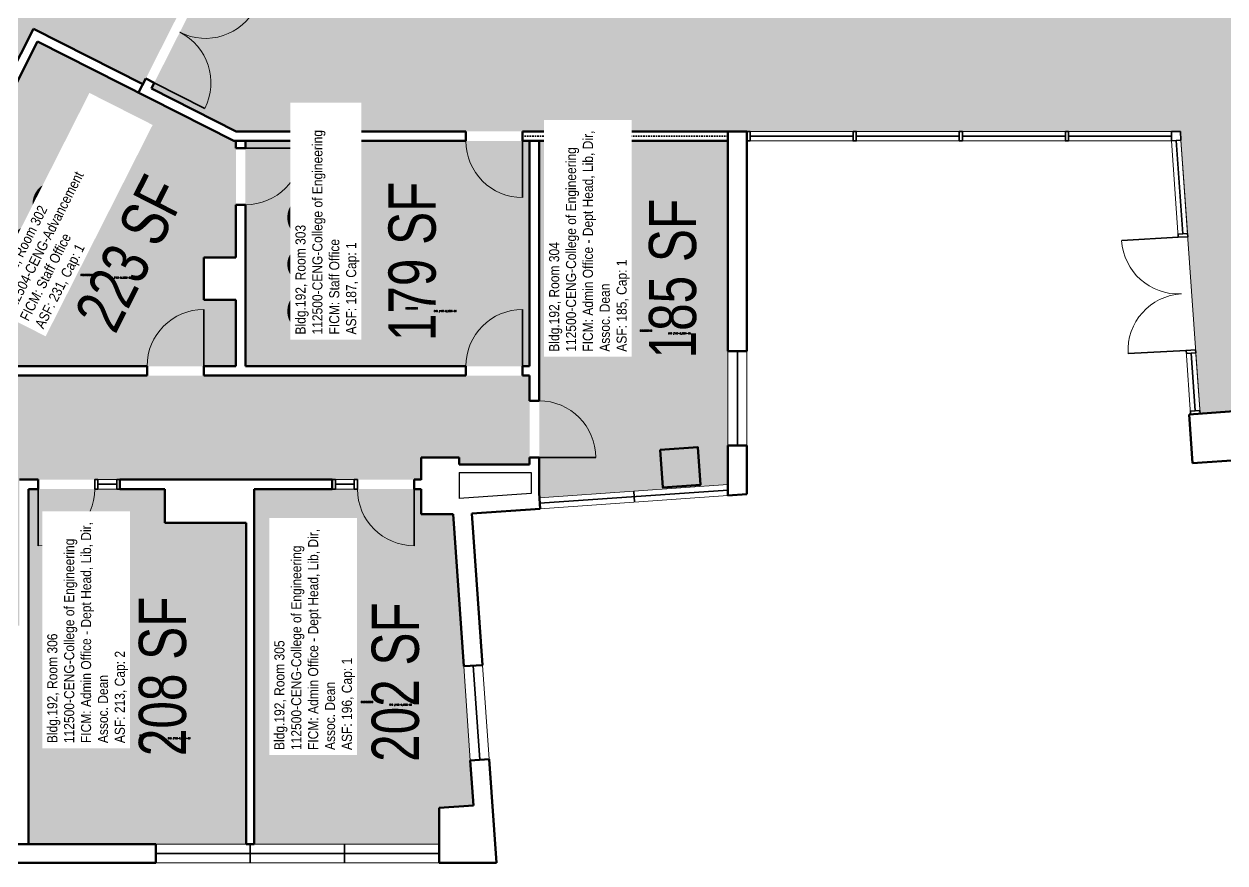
# Model space of a CAD drawing. Header units: inches. Extents: x -2551 to 2829, y -872 to 1370.
# Drawn here: x -1090 to -327, y -122 to 411 of the extents above; entities that cross this region are included whole.
import ezdxf
from ezdxf.enums import TextEntityAlignment as Align

# ---------------------------------------------------------------- set-up
doc = ezdxf.new("R2010")
doc.units = ezdxf.units.IN
doc.header["$LTSCALE"] = 10
doc.header["$MEASUREMENT"] = 0
doc.linetypes.add('DGN Style 2', pattern=[0.160276, 0.096166, -0.064111])
for name, color, linetype in [('A-DOOR', 2, 'CONTINUOUS'), ('A-GLAZ', 1, 'CONTINUOUS'), ('A-GLAZ-SILL', 2, 'CONTINUOUS'), ('A-IDEN-CNUM', 7, 'CONTINUOUS'), ('A-IDEN-RNUM', 7, 'CONTINUOUS'), ('A-IDEN-SNUM', 4, 'CONTINUOUS'), ('A-IDEN-VNUM', 4, 'CONTINUOUS'), ('A-WALL', 5, 'CONTINUOUS'), ('AREA-TEXT', 3, 'CONTINUOUS'), ('Rooms-Category-Color', 7, 'CONTINUOUS'), ('Rooms-College-Color', 7, 'CONTINUOUS'), ('Rooms-Department-Color', 7, 'CONTINUOUS'), ('Rooms-Division-Color', 7, 'CONTINUOUS'), ('Rooms-Information', 7, 'CONTINUOUS')]:
    doc.layers.add(name, color=color, linetype=linetype)
doc.styles.add('AREA', font='arial.ttf', dxfattribs={"width": 0.75, "height": 30})
doc.styles.add('ROOMSNUMBER', font='TXT.SHX', dxfattribs={"height": 1})
doc.styles.add('ROOMVNUMBER', font='arial.ttf', dxfattribs={"width": 0.85, "height": 30})

msp = doc.modelspace()

# ---------------------------------------------------------------- hatches: boundary and pattern name
at = {"layer": 'Rooms-Category-Color', "true_color": 0xadadad}
for points in [[(-754.24, 793.93), (-754.24, 834.74), (-681.58, 834.74), (-681.58, 818.27), (-697.55, 786.72), (-686.84, 781.3), (-794.91, 567.85), (-810.82, 575.9), (-821.66, 554.49), (-805.75, 546.43), (-863.31, 432.74), (-478.63, 432.74), (-478.63, 545.74), (-484.63, 545.74), (-484.63, 591.55), (-472.69, 591.55), (-472.69, 639.55), (-368.69, 639.55), (-368.69, 591.55), (-356.74, 591.55), (-356.74, 414.74), (174.02, 414.74), (174.02, 433.49), (271.27, 433.49), (271.27, 414.74), (295.27, 414.74), (295.27, 432.74), (556.27, 432.74), (556.27, 414.74), (580.27, 414.74), (580.27, 432.74), (841.27, 432.74), (841.27, 414.74), (865.27, 414.74), (865.27, 432.74), (1126.27, 432.74), (1126.27, 414.74), (1150.67, 414.74), (1150.67, 432.74), (1411.27, 432.74), (1411.27, 414.74), (1435.27, 414.74), (1435.27, 432.74), (1649.27, 432.74), (1649.27, 414.74), (1673.27, 414.74), (1673.27, 432.74), (1887.27, 432.74), (1887.27, 414.74), (1911.27, 414.74), (1911.27, 432.74), (2125.27, 432.74), (2125.27, 414.74), (2149.27, 414.74), (2149.27, 432.74), (2225.28, 432.74), (2225.28, 437.74), (2357.28, 437.74), (2357.28, 432.74), (2363.27, 432.74), (2363.27, 414.74), (2384.77, 414.74), (2384.77, 330.26), (2304.16, 324.62), (2306.67, 288.71), (2228.86, 283.27), (2226.35, 319.18), (2190.44, 316.67), (2192.12, 292.73), (2126.27, 288.13), (2124.6, 312.07), (1631.8, 277.61), (1633.44, 254.14), (1491.89, 242.82), (1490.15, 267.7), (1280.66, 253.05), (1282.75, 223.13), (1169.03, 215.17), (1166.94, 245.1), (877.64, 224.87), (879.32, 200.93), (819.46, 196.74), (818.21, 214.7), (794.27, 213.03), (795.52, 195.07), (730.89, 190.55), (718.86, 213.81), (433.4, 193.81), (420.42, 168.84), (362.11, 164.1), (358.46, 188.57), (71.16, 168.48), (85.96, 73.11), (-22.79, 65.49), (-27.42, 131.51), (13.38, 134.36), (11.31, 164.29), (-44.11, 160.42), (-287.51, 143.4), (-317.18, 141.08), (-318.63, 165.28), (-343.05, 163.57), (-355.5, 342.75), (-955.3, 342.74), (-1009.2, 370.03), (-973.07, 441.4), (-940.95, 425.14)], [(-1312.88, 88.97), (-1339.44, 88.97), (-1339.44, 28.95), (-1093.05, 28.95), (-1093.05, 121.72), (-837.79, 121.72), (-837.75, 135.72), (-813.75, 135.72), (-813.75, 131.22), (-768.93, 131.22), (-768.93, 187.72), (-1195.64, 187.72), (-1084.13, 407.96), (-1014.56, 372.74), (-978.42, 444.11), (-1264.81, 589.1), (-1300.94, 517.73), (-1137.66, 435.06)]]:
    msp.add_hatch(color=253, dxfattribs=at).paths.add_polyline_path(points)
at = {"layer": 'Rooms-Category-Color', "true_color": 0xfa9ba3}
for points in [[(-955.5, 336.74), (-955.5, 262.8), (-975.93, 262.8), (-975.93, 235.8), (-955.5, 235.8), (-955.5, 193.72), (-1185.87, 193.72), (-1081.49, 399.9), (-956.74, 336.74)], [(-949.5, 336.74), (-768.93, 336.74), (-768.93, 193.72), (-949.5, 193.72)], [(-762.93, 336.74), (-642.93, 336.74), (-642.93, 118.54), (-762.64, 110.17)], [(-1087.14, 115.72), (-1000.71, 115.72), (-1000.71, 94.31), (-949.05, 94.31), (-949.05, -109.69), (-1087.14, -109.69)], [(-943.8, 115.72), (-837.75, 115.72), (-837.75, 99.79), (-817.54, 99.79), (-804.61, -85.23), (-826.42, -86.76), (-826.42, -109.69), (-943.8, -109.69)]]:
    msp.add_hatch(color=241, dxfattribs=at).paths.add_polyline_path(points)
at = {"layer": 'Rooms-College-Color', "true_color": 0xadadad}
for points in [[(-754.24, 793.93), (-754.24, 834.74), (-681.58, 834.74), (-681.58, 818.27), (-697.55, 786.72), (-686.84, 781.3), (-794.91, 567.85), (-810.82, 575.9), (-821.66, 554.49), (-805.75, 546.43), (-863.31, 432.74), (-478.63, 432.74), (-478.63, 545.74), (-484.63, 545.74), (-484.63, 591.55), (-472.69, 591.55), (-472.69, 639.55), (-368.69, 639.55), (-368.69, 591.55), (-356.74, 591.55), (-356.74, 414.74), (174.02, 414.74), (174.02, 433.49), (271.27, 433.49), (271.27, 414.74), (295.27, 414.74), (295.27, 432.74), (556.27, 432.74), (556.27, 414.74), (580.27, 414.74), (580.27, 432.74), (841.27, 432.74), (841.27, 414.74), (865.27, 414.74), (865.27, 432.74), (1126.27, 432.74), (1126.27, 414.74), (1150.67, 414.74), (1150.67, 432.74), (1411.27, 432.74), (1411.27, 414.74), (1435.27, 414.74), (1435.27, 432.74), (1649.27, 432.74), (1649.27, 414.74), (1673.27, 414.74), (1673.27, 432.74), (1887.27, 432.74), (1887.27, 414.74), (1911.27, 414.74), (1911.27, 432.74), (2125.27, 432.74), (2125.27, 414.74), (2149.27, 414.74), (2149.27, 432.74), (2225.28, 432.74), (2225.28, 437.74), (2357.28, 437.74), (2357.28, 432.74), (2363.27, 432.74), (2363.27, 414.74), (2384.77, 414.74), (2384.77, 330.26), (2304.16, 324.62), (2306.67, 288.71), (2228.86, 283.27), (2226.35, 319.18), (2190.44, 316.67), (2192.12, 292.73), (2126.27, 288.13), (2124.6, 312.07), (1631.8, 277.61), (1633.44, 254.14), (1491.89, 242.82), (1490.15, 267.7), (1280.66, 253.05), (1282.75, 223.13), (1169.03, 215.17), (1166.94, 245.1), (877.64, 224.87), (879.32, 200.93), (819.46, 196.74), (818.21, 214.7), (794.27, 213.03), (795.52, 195.07), (730.89, 190.55), (718.86, 213.81), (433.4, 193.81), (420.42, 168.84), (362.11, 164.1), (358.46, 188.57), (71.16, 168.48), (85.96, 73.11), (-22.79, 65.49), (-27.42, 131.51), (13.38, 134.36), (11.31, 164.29), (-44.11, 160.42), (-287.51, 143.4), (-317.18, 141.08), (-318.63, 165.28), (-343.05, 163.57), (-355.5, 342.75), (-955.3, 342.74), (-1009.2, 370.03), (-973.07, 441.4), (-940.95, 425.14)], [(-1312.88, 88.97), (-1339.44, 88.97), (-1339.44, 28.95), (-1093.05, 28.95), (-1093.05, 121.72), (-837.79, 121.72), (-837.75, 135.72), (-813.75, 135.72), (-813.75, 131.22), (-768.93, 131.22), (-768.93, 187.72), (-1195.64, 187.72), (-1084.13, 407.96), (-1014.56, 372.74), (-978.42, 444.11), (-1264.81, 589.1), (-1300.94, 517.73), (-1137.66, 435.06)]]:
    msp.add_hatch(color=253, dxfattribs=at).paths.add_polyline_path(points)
at = {"layer": 'Rooms-College-Color', "true_color": 0x80bc67}
for points in [[(-955.5, 336.74), (-955.5, 262.8), (-975.93, 262.8), (-975.93, 235.8), (-955.5, 235.8), (-955.5, 193.72), (-1185.87, 193.72), (-1081.49, 399.9), (-956.74, 336.74)], [(-949.5, 336.74), (-768.93, 336.74), (-768.93, 193.72), (-949.5, 193.72)], [(-762.93, 336.74), (-642.93, 336.74), (-642.93, 118.54), (-762.64, 110.17)], [(-1087.14, 115.72), (-1000.71, 115.72), (-1000.71, 94.31), (-949.05, 94.31), (-949.05, -109.69), (-1087.14, -109.69)], [(-943.8, 115.72), (-837.75, 115.72), (-837.75, 99.79), (-817.54, 99.79), (-804.61, -85.23), (-826.42, -86.76), (-826.42, -109.69), (-943.8, -109.69)]]:
    msp.add_hatch(color=83, dxfattribs=at).paths.add_polyline_path(points)
at = {"layer": 'Rooms-Department-Color', "true_color": 0xacacac}
for points in [[(-754.24, 793.93), (-754.24, 834.74), (-681.58, 834.74), (-681.58, 818.27), (-697.55, 786.72), (-686.84, 781.3), (-794.91, 567.85), (-810.82, 575.9), (-821.66, 554.49), (-805.75, 546.43), (-863.31, 432.74), (-478.63, 432.74), (-478.63, 545.74), (-484.63, 545.74), (-484.63, 591.55), (-472.69, 591.55), (-472.69, 639.55), (-368.69, 639.55), (-368.69, 591.55), (-356.74, 591.55), (-356.74, 414.74), (174.02, 414.74), (174.02, 433.49), (271.27, 433.49), (271.27, 414.74), (295.27, 414.74), (295.27, 432.74), (556.27, 432.74), (556.27, 414.74), (580.27, 414.74), (580.27, 432.74), (841.27, 432.74), (841.27, 414.74), (865.27, 414.74), (865.27, 432.74), (1126.27, 432.74), (1126.27, 414.74), (1150.67, 414.74), (1150.67, 432.74), (1411.27, 432.74), (1411.27, 414.74), (1435.27, 414.74), (1435.27, 432.74), (1649.27, 432.74), (1649.27, 414.74), (1673.27, 414.74), (1673.27, 432.74), (1887.27, 432.74), (1887.27, 414.74), (1911.27, 414.74), (1911.27, 432.74), (2125.27, 432.74), (2125.27, 414.74), (2149.27, 414.74), (2149.27, 432.74), (2225.28, 432.74), (2225.28, 437.74), (2357.28, 437.74), (2357.28, 432.74), (2363.27, 432.74), (2363.27, 414.74), (2384.77, 414.74), (2384.77, 330.26), (2304.16, 324.62), (2306.67, 288.71), (2228.86, 283.27), (2226.35, 319.18), (2190.44, 316.67), (2192.12, 292.73), (2126.27, 288.13), (2124.6, 312.07), (1631.8, 277.61), (1633.44, 254.14), (1491.89, 242.82), (1490.15, 267.7), (1280.66, 253.05), (1282.75, 223.13), (1169.03, 215.17), (1166.94, 245.1), (877.64, 224.87), (879.32, 200.93), (819.46, 196.74), (818.21, 214.7), (794.27, 213.03), (795.52, 195.07), (730.89, 190.55), (718.86, 213.81), (433.4, 193.81), (420.42, 168.84), (362.11, 164.1), (358.46, 188.57), (71.16, 168.48), (85.96, 73.11), (-22.79, 65.49), (-27.42, 131.51), (13.38, 134.36), (11.31, 164.29), (-44.11, 160.42), (-287.51, 143.4), (-317.18, 141.08), (-318.63, 165.28), (-343.05, 163.57), (-355.5, 342.75), (-955.3, 342.74), (-1009.2, 370.03), (-973.07, 441.4), (-940.95, 425.14)], [(-1312.88, 88.97), (-1339.44, 88.97), (-1339.44, 28.95), (-1093.05, 28.95), (-1093.05, 121.72), (-837.79, 121.72), (-837.75, 135.72), (-813.75, 135.72), (-813.75, 131.22), (-768.93, 131.22), (-768.93, 187.72), (-1195.64, 187.72), (-1084.13, 407.96), (-1014.56, 372.74), (-978.42, 444.11), (-1264.81, 589.1), (-1300.94, 517.73), (-1137.66, 435.06)]]:
    msp.add_hatch(color=253, dxfattribs=at).paths.add_polyline_path(points)
at = {"layer": 'Rooms-Department-Color', "true_color": 0x99d7b2}
for points in [[(-955.5, 336.74), (-955.5, 262.8), (-975.93, 262.8), (-975.93, 235.8), (-955.5, 235.8), (-955.5, 193.72), (-1185.87, 193.72), (-1081.49, 399.9), (-956.74, 336.74)], [(-949.5, 336.74), (-768.93, 336.74), (-768.93, 193.72), (-949.5, 193.72)], [(-762.93, 336.74), (-642.93, 336.74), (-642.93, 118.54), (-762.64, 110.17)], [(-1087.14, 115.72), (-1000.71, 115.72), (-1000.71, 94.31), (-949.05, 94.31), (-949.05, -109.69), (-1087.14, -109.69)], [(-943.8, 115.72), (-837.75, 115.72), (-837.75, 99.79), (-817.54, 99.79), (-804.61, -85.23), (-826.42, -86.76), (-826.42, -109.69), (-943.8, -109.69)]]:
    msp.add_hatch(color=253, dxfattribs=at).paths.add_polyline_path(points)
at = {"layer": 'Rooms-Division-Color', "true_color": 0xadadad}
for points in [[(-754.24, 793.93), (-754.24, 834.74), (-681.58, 834.74), (-681.58, 818.27), (-697.55, 786.72), (-686.84, 781.3), (-794.91, 567.85), (-810.82, 575.9), (-821.66, 554.49), (-805.75, 546.43), (-863.31, 432.74), (-478.63, 432.74), (-478.63, 545.74), (-484.63, 545.74), (-484.63, 591.55), (-472.69, 591.55), (-472.69, 639.55), (-368.69, 639.55), (-368.69, 591.55), (-356.74, 591.55), (-356.74, 414.74), (174.02, 414.74), (174.02, 433.49), (271.27, 433.49), (271.27, 414.74), (295.27, 414.74), (295.27, 432.74), (556.27, 432.74), (556.27, 414.74), (580.27, 414.74), (580.27, 432.74), (841.27, 432.74), (841.27, 414.74), (865.27, 414.74), (865.27, 432.74), (1126.27, 432.74), (1126.27, 414.74), (1150.67, 414.74), (1150.67, 432.74), (1411.27, 432.74), (1411.27, 414.74), (1435.27, 414.74), (1435.27, 432.74), (1649.27, 432.74), (1649.27, 414.74), (1673.27, 414.74), (1673.27, 432.74), (1887.27, 432.74), (1887.27, 414.74), (1911.27, 414.74), (1911.27, 432.74), (2125.27, 432.74), (2125.27, 414.74), (2149.27, 414.74), (2149.27, 432.74), (2225.28, 432.74), (2225.28, 437.74), (2357.28, 437.74), (2357.28, 432.74), (2363.27, 432.74), (2363.27, 414.74), (2384.77, 414.74), (2384.77, 330.26), (2304.16, 324.62), (2306.67, 288.71), (2228.86, 283.27), (2226.35, 319.18), (2190.44, 316.67), (2192.12, 292.73), (2126.27, 288.13), (2124.6, 312.07), (1631.8, 277.61), (1633.44, 254.14), (1491.89, 242.82), (1490.15, 267.7), (1280.66, 253.05), (1282.75, 223.13), (1169.03, 215.17), (1166.94, 245.1), (877.64, 224.87), (879.32, 200.93), (819.46, 196.74), (818.21, 214.7), (794.27, 213.03), (795.52, 195.07), (730.89, 190.55), (718.86, 213.81), (433.4, 193.81), (420.42, 168.84), (362.11, 164.1), (358.46, 188.57), (71.16, 168.48), (85.96, 73.11), (-22.79, 65.49), (-27.42, 131.51), (13.38, 134.36), (11.31, 164.29), (-44.11, 160.42), (-287.51, 143.4), (-317.18, 141.08), (-318.63, 165.28), (-343.05, 163.57), (-355.5, 342.75), (-955.3, 342.74), (-1009.2, 370.03), (-973.07, 441.4), (-940.95, 425.14)], [(-1312.88, 88.97), (-1339.44, 88.97), (-1339.44, 28.95), (-1093.05, 28.95), (-1093.05, 121.72), (-837.79, 121.72), (-837.75, 135.72), (-813.75, 135.72), (-813.75, 131.22), (-768.93, 131.22), (-768.93, 187.72), (-1195.64, 187.72), (-1084.13, 407.96), (-1014.56, 372.74), (-978.42, 444.11), (-1264.81, 589.1), (-1300.94, 517.73), (-1137.66, 435.06)]]:
    msp.add_hatch(color=253, dxfattribs=at).paths.add_polyline_path(points)
at = {"layer": 'Rooms-Division-Color', "true_color": 0x99d7b2}
for points in [[(-955.5, 336.74), (-955.5, 262.8), (-975.93, 262.8), (-975.93, 235.8), (-955.5, 235.8), (-955.5, 193.72), (-1185.87, 193.72), (-1081.49, 399.9), (-956.74, 336.74)], [(-949.5, 336.74), (-768.93, 336.74), (-768.93, 193.72), (-949.5, 193.72)], [(-762.93, 336.74), (-642.93, 336.74), (-642.93, 118.54), (-762.64, 110.17)], [(-1087.14, 115.72), (-1000.71, 115.72), (-1000.71, 94.31), (-949.05, 94.31), (-949.05, -109.69), (-1087.14, -109.69)], [(-943.8, 115.72), (-837.75, 115.72), (-837.75, 99.79), (-817.54, 99.79), (-804.61, -85.23), (-826.42, -86.76), (-826.42, -109.69), (-943.8, -109.69)]]:
    msp.add_hatch(color=253, dxfattribs=at).paths.add_polyline_path(points)

# ---------------------------------------------------------------- linework, layer by layer
at = {"layer": 'A-DOOR', "linetype": 'Continuous', "lineweight": 35}
for p, q in [((-1007.39, 373.6, 0), (-975.28, 357.33, 0)), ((-773.43, 336.74, 0), (-773.43, 300.74, 0)), ((-949.5, 332.24, 0), (-913.5, 332.24, 0)), ((-356.9, 275.58, 0), (-392.84, 273.55, 0)), ((-351.88, 203.76, 0), (-388.79, 201.67, 0)), ((-842.28, 115.72, 0), (-842.28, 79.72, 0))]:
    msp.add_line(p, q, dxfattribs=at)
at = {"layer": 'A-DOOR', "linetype": 'Continuous', "lineweight": 35, "extrusion": (1.17192e-13, 1.17192e-13, -1)}
for p, q in [((-975.93, 193.72), (-975.93, 229.72)), ((-773.43, 193.72), (-773.43, 229.72))]:
    msp.add_line(p, q, dxfattribs=at)
at = {"layer": 'A-DOOR', "linetype": 'Continuous', "lineweight": 35, "extrusion": (1.17192e-13, -1.17192e-13, -1)}
msp.add_line((-762.93, 135.72), (-726.93, 135.72), dxfattribs=at)
at = {"layer": 'A-DOOR', "linetype": 'Continuous', "lineweight": 35, "extrusion": (-1.17192e-13, -1.17192e-13, -1)}
msp.add_line((-1081.14, 115.72), (-1081.14, 79.72), dxfattribs=at)
at = {"layer": 'A-DOOR', "linetype": 'Continuous', "lineweight": 18, "extrusion": (0, 0, -1)}
for centre, start, end in [((974.87, 437.83, 0), 206.8544, 296.8544), ((352.85, 203.69, 0), 356.77855, 86.77855)]:
    msp.add_arc(centre, 36, start, end, dxfattribs=at)
at = {"layer": 'A-DOOR', "linetype": 'Continuous', "lineweight": 18}
for centre, start, end in [((-1007.4, 373.6, 0), 333.14644, 63.14644), ((-773.43, 336.74, 0), 180, 270), ((-949.5, 332.24, 0), 270, 0), ((-356.9, 275.58, 0), 183.22228, 273.22228), ((-842.28, 115.72, 0), 180, 270)]:
    msp.add_arc(centre, 36, start, end, dxfattribs=at)
at = {"layer": 'A-DOOR', "linetype": 'Continuous', "lineweight": 18, "extrusion": (1.17192e-13, 1.17192e-13, -1)}
for centre in [(975.93, 193.72), (773.43, 193.72)]:
    msp.add_arc(centre, 36, 360, 90, dxfattribs=at)
at = {"layer": 'A-DOOR', "linetype": 'Continuous', "lineweight": 18, "extrusion": (1.17192e-13, -1.17192e-13, -1)}
msp.add_arc((762.93, 135.72), 36, 90, 180, dxfattribs=at)
at = {"layer": 'A-DOOR', "linetype": 'Continuous', "lineweight": 18, "extrusion": (-1.17192e-13, -1.17192e-13, -1)}
msp.add_arc((1081.14, 115.72), 36, 180, 270, dxfattribs=at)
at = {"layer": 'A-GLAZ', "linetype": 'Continuous', "lineweight": 18}
for p, q in [((-630.93, 342.74), (-361.18, 342.74)), ((-630.93, 336.74), (-361.18, 336.74)), ((-356.9, 275.58), (-361.18, 336.74)), ((-350.91, 275.91), (-355.19, 337.16)), ((-343.05, 163.57), (-355.19, 337.16)), ((-642.93, 143.35), (-642.93, 203.35)), ((-630.93, 143.35), (-630.93, 203.35)), ((-349.04, 163.15), (-351.87, 203.76)), ((-343.06, 163.49), (-345.89, 204.1)), ((-1031.14, 121.72), (-1043.14, 121.72)), ((-1031.14, 115.72), (-1043.14, 115.72)), ((-880.28, 121.72), (-892.28, 121.72)), ((-880.28, 115.72), (-892.28, 115.72)), ((-702.78, 114.36), (-642.93, 118.54)), ((-762.64, 110.17), (-702.78, 114.36)), ((-762.23, 103.18), (-642.93, 111.53)), ((-810.79, 3.17), (-806.6, -56.69)), ((-798.82, 4), (-794.63, -55.85)), ((-1006.42, -109.69), (-886.81, -109.69)), ((-826.42, -109.69), (-886.81, -109.69)), ((-1006.42, -121.69), (-886.81, -121.69)), ((-826.42, -121.69), (-886.81, -121.69))]:
    msp.add_line(p, q, dxfattribs=at)
at = {"layer": 'A-GLAZ', "linetype": 'Continuous', "lineweight": 35}
for p, q in [((-355.5, 342.75), (-361.18, 342.75)), ((-361.18, 342.75), (-361.18, 336.74)), ((-361.18, 336.74), (-355.19, 337.16)), ((-355.19, 337.16), (-355.5, 342.75)), ((-702.78, 114.36), (-702.29, 107.37)), ((-946.42, -109.69), (-946.42, -121.69)), ((-886.42, -109.69), (-886.42, -121.69))]:
    msp.add_line(p, q, dxfattribs=at)
for points in [[(-630.93, 342.74), (-628.93, 342.74), (-628.93, 336.74), (-630.93, 336.74)], [(-563.49, 342.74), (-561.49, 342.74), (-561.49, 336.74), (-563.49, 336.74)], [(-496.05, 342.74), (-494.05, 342.74), (-494.05, 336.74), (-496.05, 336.74)], [(-428.62, 342.74), (-426.62, 342.74), (-426.62, 336.74), (-428.62, 336.74)], [(-356.9, 275.58), (-357.01, 277.57), (-351.02, 277.91), (-350.91, 275.91)], [(-351.75, 201.76), (-351.87, 203.76), (-345.87, 204.1), (-345.76, 202.1)], [(-349.04, 163.15), (-349.15, 165.15), (-343.16, 165.49), (-343.05, 163.49)], [(-1043.14, 115.72), (-1043.14, 121.72), (-1045.14, 121.72), (-1045.14, 115.72)], [(-1029.14, 115.72), (-1029.14, 121.72), (-1031.14, 121.72), (-1031.14, 115.72)], [(-892.28, 115.72), (-892.28, 121.72), (-894.28, 121.72), (-894.28, 115.72)], [(-878.28, 115.72), (-878.28, 121.72), (-880.28, 121.72), (-880.28, 115.72)]]:
    msp.add_3dface(points, dxfattribs=at)
at = {"layer": 'A-GLAZ-SILL', "linetype": 'Continuous', "lineweight": 35}
for p, q in [((-563.49, 339.74), (-628.93, 339.74)), ((-496.05, 339.74), (-561.49, 339.74)), ((-428.62, 339.74), (-494.05, 339.74)), ((-426.62, 339.74), (-361.18, 339.75)), ((-354.02, 277.74), (-358.18, 336.95)), ((-636.93, 143.35), (-636.93, 203.35)), ((-346.16, 165.32), (-348.76, 201.93)), ((-1031.14, 118.72), (-1043.14, 118.72)), ((-880.28, 118.72), (-892.28, 118.72)), ((-762.47, 106.68), (-642.93, 115.03)), ((-804.8, 3.58), (-800.62, -56.27)), ((-1006.42, -115.69), (-886.81, -115.69)), ((-826.42, -115.69), (-886.81, -115.69))]:
    msp.add_line(p, q, dxfattribs=at)
at = {"layer": 'A-WALL', "linetype": 'Continuous', "lineweight": 50}
for p, q in [((-1084.13, 407.96), (-1132.91, 311.61)), ((-1014.56, 372.74), (-1084.13, 407.96)), ((-1081.49, 399.9), (-1127.56, 308.9)), ((-956.74, 336.74), (-1081.49, 399.9)), ((-1012.75, 376.31), (-1017.27, 367.38)), ((-1012.75, 376.31), (-1007.4, 373.6)), ((-1007.4, 373.6), (-1009.2, 370.03)), ((-955.3, 342.74), (-1009.2, 370.03)), ((-809.43, 336.74), (-956.74, 336.74)), ((-955.5, 336.74), (-955.5, 332.24)), ((-809.43, 342.74), (-955.3, 342.74)), ((-949.5, 336.74), (-949.5, 332.24)), ((-809.43, 336.74), (-809.43, 342.74)), ((-773.43, 336.74), (-773.43, 342.74)), ((-630.93, 342.74), (-773.43, 342.74)), ((-642.93, 336.74), (-773.43, 336.74)), ((-768.93, 336.74), (-768.93, 193.72)), ((-762.93, 336.74), (-762.93, 171.72)), ((-642.93, 342.74), (-642.93, 203.35)), ((-630.93, 342.74), (-630.93, 203.35)), ((-949.5, 332.24), (-955.5, 332.24)), ((-949.5, 296.24), (-955.5, 296.24)), ((-955.5, 296.24), (-955.5, 262.8)), ((-949.5, 296.24), (-949.5, 193.72)), ((-975.93, 262.8), (-955.5, 262.8)), ((-975.93, 235.8), (-975.93, 262.65)), ((-975.93, 235.8), (-955.5, 235.8)), ((-955.5, 235.8), (-955.5, 193.72)), ((-642.93, 203.35), (-630.93, 203.35)), ((-1011.93, 193.72), (-1113.93, 193.72)), ((-1011.93, 193.72), (-1011.93, 187.72)), ((-975.93, 193.72), (-975.93, 187.72)), ((-955.5, 193.72), (-975.93, 193.72)), ((-809.43, 193.72), (-949.5, 193.72)), ((-809.43, 193.72), (-809.43, 187.72)), ((-773.43, 193.72), (-773.43, 187.72)), ((-768.93, 193.72), (-773.43, 193.72)), ((-1011.93, 187.72), (-1113.93, 187.72)), ((-809.43, 187.72), (-975.93, 187.72)), ((-768.93, 187.72), (-773.43, 187.72)), ((-768.93, 187.72), (-768.93, 171.72)), ((-768.93, 171.72), (-762.93, 171.72)), ((-318.63, 165.28, 0), (-350.04, 163.08, 0)), ((-350.04, 163.08), (-347.87, 132.16)), ((-642.93, 143.35), (-642.93, 111.53)), ((-642.93, 143.35), (-630.93, 143.35)), ((-630.93, 143.35), (-630.93, 112.37)), ((-837.75, 129.72), (-837.75, 135.72)), ((-837.75, 121.54), (-837.75, 129.72)), ((-813.75, 131.22, -18.05), (-813.75, 135.72, -18.05)), ((-813.75, 131.22), (-768.93, 131.22)), ((-768.93, 135.72), (-768.93, 131.22)), ((-768.93, 135.72), (-762.93, 135.72)), ((-762.93, 135.72), (-762.93, 113.16)), ((-347.87, 132.16, 0), (-316.77, 134.33, 0)), ((-1093.05, 121.72), (-1081.14, 121.72)), ((-1087.14, 115.72), (-1087.14, -109.69)), ((-1087.14, 115.72), (-1081.14, 115.72)), ((-1081.14, 121.72), (-1081.14, 115.72)), ((-1029.14, 121.72), (-894.28, 121.72)), ((-1029.14, 121.72), (-1029.14, 115.72)), ((-1029.14, 115.72), (-1000.71, 115.72)), ((-943.8, 115.72), (-894.28, 115.72)), ((-943.8, 115.72), (-943.8, -109.69)), ((-894.28, 121.72), (-894.28, 115.72)), ((-842.28, 121.72), (-837.79, 121.72)), ((-837.75, 115.72), (-837.75, 99.79)), ((-762.93, 113.16), (-762.23, 103.18)), ((-630.93, 112.37), (-642.93, 111.53)), ((-837.75, 99.79), (-817.54, 99.79)), ((-817.54, 99.79), (-810.79, 3.17)), ((-762.23, 103.18), (-805.54, 100.16)), ((-805.54, 100.16), (-798.82, 4)), ((-990.71, 94.31), (-1000.71, 94.31)), ((-990.71, 94.31), (-949.05, 94.31)), ((-949.05, 94.31), (-949.05, -109.69)), ((-810.79, 3.17), (-798.82, 4)), ((-806.6, -56.69), (-794.63, -55.85)), ((-806.6, -56.69), (-804.61, -85.23)), ((-794.63, -55.85), (-790.03, -121.69)), ((-804.61, -85.23), (-826.42, -86.76)), ((-826.42, -86.76), (-826.42, -121.69)), ((-1152.75, -109.69), (-1006.42, -109.69)), ((-1006.42, -109.69), (-1006.42, -121.69)), ((-949.05, -109.69), (-943.8, -109.69)), ((-1152.75, -121.69), (-1006.42, -121.69)), ((-826.42, -121.69), (-790.03, -121.69))]:
    msp.add_line(p, q, dxfattribs=at)
at = {"layer": 'A-WALL', "linetype": 'DGN Style 2', "lineweight": 35}
msp.add_line((-642.93, 339.74), (-773.43, 339.74), dxfattribs=at)
at = {"layer": 'A-WALL', "ltscale": 8}
for p, q in [((-813.75, 126.22), (-813.75, 109.61)), ((-813.75, 126.22), (-767.93, 126.22)), ((-767.93, 126.22), (-767.93, 112.81)), ((-767.93, 112.81), (-813.75, 109.61))]:
    msp.add_line(p, q, dxfattribs=at)
at = {"layer": 'A-WALL', "linetype": 'Continuous', "lineweight": 50, "flags": 128}
for points in [[(-813.75, 135.72), (-837.75, 135.72)], [(-1000.71, 115.72), (-1000.71, 94.31)]]:
    msp.add_lwpolyline(points, dxfattribs=at)
at = {"layer": 'A-WALL', "linetype": 'Continuous', "lineweight": 50, "elevation": 0, "flags": 128}
msp.add_lwpolyline([(-842.28, 121.72), (-842.28, 115.72), (-837.75, 115.72)], dxfattribs=at)
at = {"layer": 'A-WALL', "linetype": 'Continuous', "lineweight": 50}
msp.add_3dface([(-686.03, 140.65, 0), (-662.09, 142.33, 0), (-660.42, 118.38, 0), (-684.36, 116.71, 0)], dxfattribs=at)

# ---------------------------------------------------------------- texts
at = {"layer": 'A-IDEN-CNUM', "style": 'ROOMSNUMBER', "width": 0.85}
for s, p in [('CAD #192-0_0302-00', (-1036.13, 249.44)), ('CAD #192-0_0303-00', (-829.63, 228.19)), ('CAD #192-0_0304-00', (-680.83, 214.03)), ('CAD #192-0_0305-00', (-857.97, -21.74)), ('CAD #192-0_0306-00', (-998.68, -42.99))]:
    msp.add_text(s, height=1, rotation=360, dxfattribs=at).set_placement(p)
at = {"layer": 'A-IDEN-RNUM', "style": 'ROOMSNUMBER', "width": 0.85}
for s, p in [('0302-00', (-1054.19, 251.18)), ('0303-00', (-847.69, 229.93)), ('0304-00', (-698.88, 215.76)), ('0305-00', (-876.03, -20)), ('0306-00', (-1016.73, -41.25))]:
    msp.add_text(s, height=1, rotation=360, dxfattribs=at).set_placement(p)
at = {"layer": 'A-IDEN-SNUM', "style": 'ROOMSNUMBER', "width": 0.85}
for s, p in [('1920030200', (-1054.19, 251.18)), ('1920030300', (-847.69, 229.93)), ('1920030400', (-698.88, 215.76)), ('1920030500', (-876.03, -20)), ('1920030600', (-1016.73, -41.25))]:
    msp.add_text(s, height=1, rotation=360, dxfattribs=at).set_placement(p)
at = {"layer": 'A-IDEN-VNUM', "style": 'ROOMVNUMBER', "width": 0.85}
for s, rotation, p in [('302', 63.15, (-1075.96, 266.06)), ('303', 90, (-899.65, 258.41)), ('304', 90, (-727.82, 247.48)), ('306', 90, (-1046.6, -1.04)), ('305', 90, (-902.35, -5.41))]:
    msp.add_text(s, height=45, rotation=rotation, dxfattribs=at).set_placement(p, align=Align.MIDDLE_CENTER)
at = {"layer": 'AREA-TEXT', "style": 'AREA', "width": 0.75}
for s, rotation, p in [('223 SF', 63.15, (-1022.69, 265.36)), ('179 SF', 90, (-843.59, 260.24)), ('185 SF', 90, (-678.14, 249.3)), ('208 SF', 90, (-1002.16, -3.22)), ('202 SF', 90, (-854.26, -6.86))]:
    msp.add_text(s, height=30, rotation=rotation, dxfattribs=at).set_placement(p, align=Align.MIDDLE_CENTER)

# ---------------------------------------------------------------- next in the draw order: texts
at = {"layer": 'Rooms-Information', "width": 144, "attachment_point": 7, "style": 'ROOMVNUMBER', "bg_fill": 3, "box_fill_scale": 1.5, "bg_fill_color": 256, "bg_fill_true_color": 13158600, "bg_fill_transparency": 0}
for s, insert, char_height, rotation in [('Bldg.192, Room 302^M^J112504-CENG-Advancement^M^JFICM: Staff Office^M^JASF: 231, Cap: 1', (-1076.02, 216.13), 6.4286, 63.15), ('Bldg.192, Room 303^M^J112500-CENG-College of Engineering^M^JFICM: Staff Office^M^JASF: 187, Cap: 1', (-877.15, 213.84), 6.4286, 90), ('Bldg.192, Room 304^M^J112500-CENG-College of Engineering^M^JFICM: Admin Office - Dept Head, Lib, Dir, Assoc. Dean^M^JASF: 185, Cap: 1', (-705.32, 202.9), 6.42857, 90), ('Bldg.192, Room 306^M^J112500-CENG-College of Engineering^M^JFICM: Admin Office - Dept Head, Lib, Dir, Assoc. Dean^M^JASF: 213, Cap: 2', (-1024.1, -45.61), 6.42857, 90), ('Bldg.192, Room 305^M^J112500-CENG-College of Engineering^M^JFICM: Admin Office - Dept Head, Lib, Dir, Assoc. Dean^M^JASF: 196, Cap: 1', (-879.85, -49.98), 6.42857, 90)]:
    msp.add_mtext(s, dxfattribs=dict(at, insert=insert, char_height=char_height, rotation=rotation))

doc.saveas('drawing.dxf')
